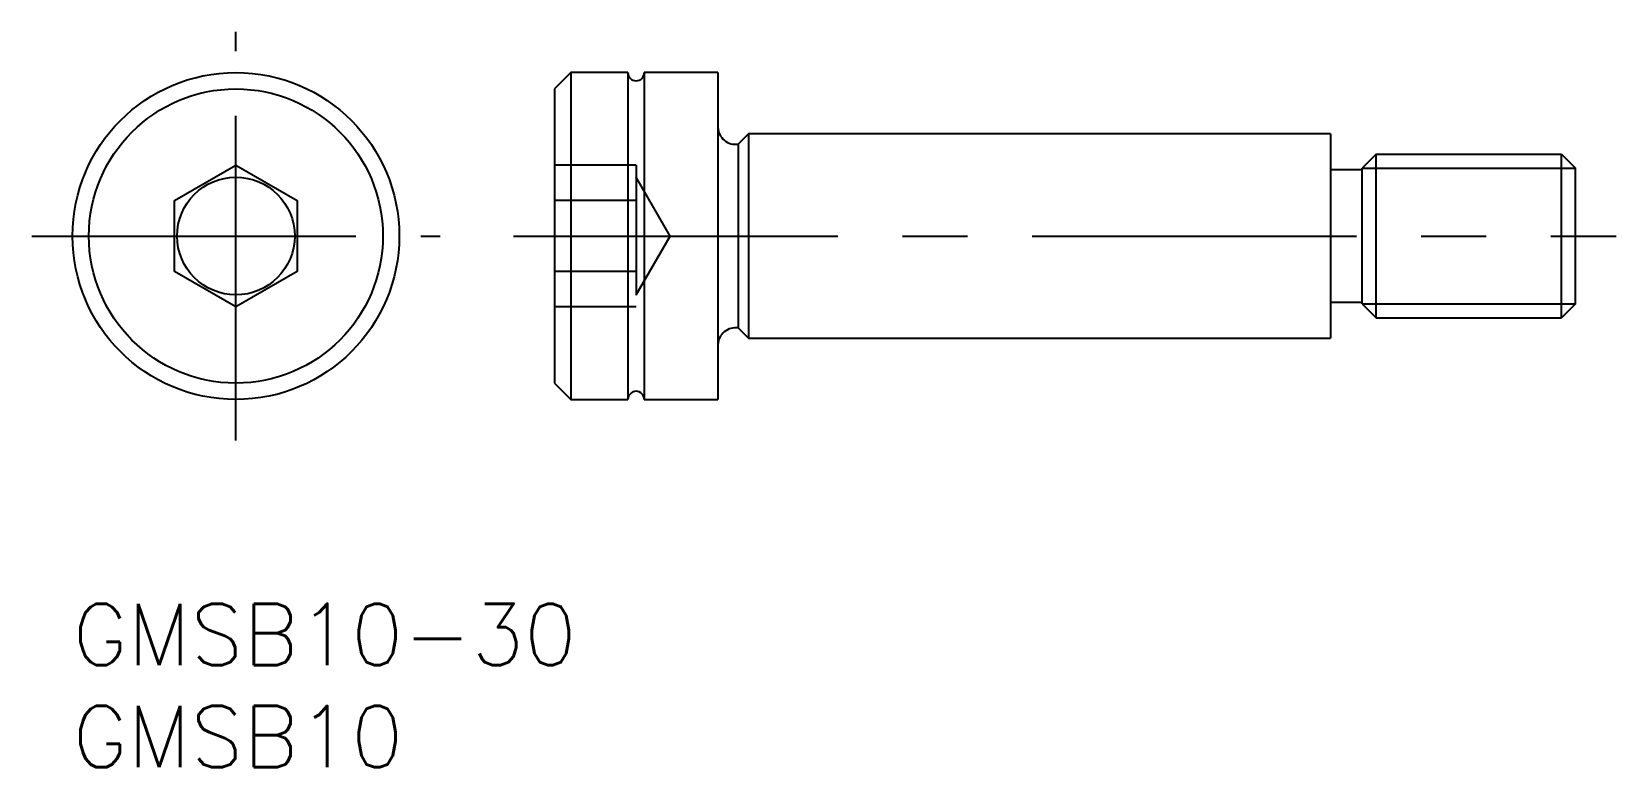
# Model space of a CAD drawing. Extents: x -2 to 75.6, y -8 to 28.
import ezdxf

# ---------------------------------------------------------------- set-up
doc = ezdxf.new("R2010")
doc.units = 0
doc.header["$LTSCALE"] = 0.5
doc.linetypes.add('CENTER', pattern=[50.8, 31.75, -6.35, 6.35, -6.35])
doc.linetypes.add('DASHED', pattern=[19.05, 12.7, -6.35])
for name, color, linetype in [('MSM_CENTER', 1, 'CENTER'), ('MSM_CONTINUOUS', 7, 'CONTINUOUS'), ('MSM_DASHED', 4, 'DASHED'), ('MSM_NARROW', 5, 'CONTINUOUS'), ('MSM_PART_NUMBER', 7, 'CONTINUOUS')]:
    doc.layers.add(name, color=color, linetype=linetype)
doc.styles.get("Standard").update_dxf_attribs({"font": 'txt.shx', "height": 1, "bigfont": 'bigfont.shx'})

# ---------------------------------------------------------------- blocks, each defined once
blk = doc.blocks.new('*U13')
at = {"layer": 'MSM_PART_NUMBER'}
blk.add_text('GMSB10-30', height=3, dxfattribs=at).set_placement((0, -3))
blk = doc.blocks.new('*U14')
at = {"layer": 'MSM_PART_NUMBER'}
blk.add_text('GMSB10', height=3, dxfattribs=at).set_placement((0, -8))

msp = doc.modelspace()

# ---------------------------------------------------------------- linework, layer by layer
at = {"layer": 'MSM_CENTER'}
for p, q in [((8, 8), (8, 28)), ((-2, 18), (18, 18)), ((21.6, 18), (75.6, 18))]:
    msp.add_line(p, q, dxfattribs=at)
at = {"layer": 'MSM_CONTINUOUS'}
for p, q in [((24.4, 26), (23.6, 25.2)), ((24.4, 26), (24.4, 10)), ((27.2, 26), (24.4, 26)), ((27.2, 26), (27.2, 10)), ((31.6, 26), (28, 26)), ((28, 26), (28, 10)), ((31.6, 26), (31.6, 10)), ((23.6, 25.2), (23.6, 10.8)), ((33.099, 23), (32.599, 22.5)), ((61.6, 23), (33.099, 23)), ((33.099, 23), (33.099, 13)), ((61.6, 23), (61.6, 13)), ((32.599, 22.5), (32.599, 13.5)), ((63.839, 22), (63.162, 21.323)), ((63.839, 22), (72.924, 22)), ((63.839, 14), (63.839, 22)), ((72.924, 14), (72.924, 22)), ((72.924, 22), (73.6, 21.323)), ((5, 19.732), (8, 21.464)), ((8, 21.464), (11, 19.732)), ((63.162, 21.233), (61.6, 21.233)), ((63.162, 14.676), (63.162, 21.323)), ((73.6, 14.676), (73.6, 21.323)), ((5, 16.268), (5, 19.732)), ((11, 19.732), (11, 16.268)), ((8, 14.536), (5, 16.268)), ((11, 16.268), (8, 14.536)), ((61.6, 14.767), (63.162, 14.767)), ((63.162, 14.676), (63.839, 14)), ((63.839, 14), (72.924, 14)), ((73.6, 14.676), (72.924, 14)), ((32.599, 13.5), (33.099, 13)), ((33.099, 13), (61.6, 13)), ((23.6, 10.8), (24.4, 10)), ((24.4, 10), (27.2, 10)), ((28, 10), (31.6, 10))]:
    msp.add_line(p, q, dxfattribs=at)
for radius in [8, 7.2, 2.88]:
    msp.add_circle((8, 18), radius, dxfattribs=at)
for centre, radius, start, end in [((27.6, 26), 0.4, 180, 0), ((32.467, 23.358), 0.868, 182.77999, 278.74856), ((32.467, 12.642), 0.868, 81.25144, 177.22001), ((27.6, 10), 0.4, 0, 180)]:
    msp.add_arc(centre, radius, start, end, dxfattribs=at)
at = {"layer": 'MSM_DASHED'}
for p, q in [((27.6, 21.464), (23.6, 21.464)), ((27.6, 21.464), (27.6, 14.536)), ((29.263, 18), (27.6, 20.88)), ((27.6, 19.732), (23.6, 19.732)), ((27.6, 15.12), (29.263, 18)), ((27.6, 16.268), (23.6, 16.268)), ((27.6, 14.536), (23.6, 14.536))]:
    msp.add_line(p, q, dxfattribs=at)
for centre in [(32.467, 23.358), (32.467, 12.642)]:
    msp.add_arc(centre, 0.868, 177.22001, 182.77999, dxfattribs=at)
at = {"layer": 'MSM_NARROW'}
for p, q in [((63.162, 21.323), (73.6, 21.323)), ((63.162, 14.676), (73.6, 14.676))]:
    msp.add_line(p, q, dxfattribs=at)

# ---------------------------------------------------------------- block references
at = {"layer": 'MSM_CONTINUOUS'}
for name in ['*U13', '*U14']:
    msp.add_blockref(name, (0, 0), dxfattribs=at)

doc.saveas('drawing.dxf')
